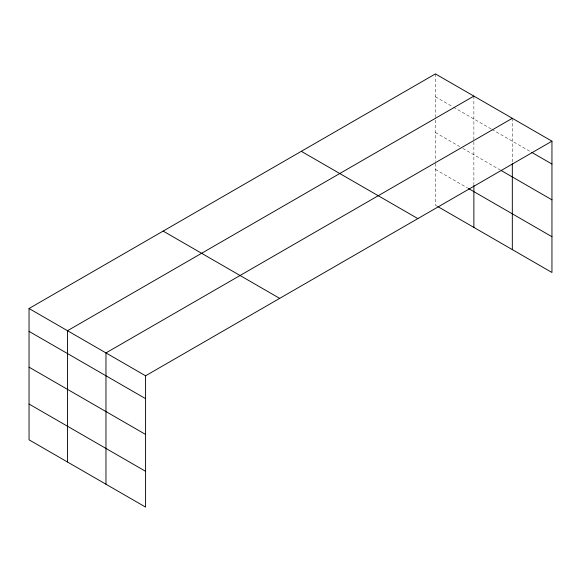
<?xml version="1.0" encoding="UTF-8"?>
<svg xmlns="http://www.w3.org/2000/svg" width="581" height="581" viewBox="0 0 581 581"><rect width="100%" height="100%" fill="white"/><g stroke="black" fill="none" stroke-linecap="round" stroke-linejoin="round"><path stroke-width="0.44" stroke-dasharray="2.9 2.18" d="M435.416 96.766L452.679 106.737M453.463 107.187L491.134 128.938M491.918 129.389L530.976 151.939M435.416 132.548L459.745 146.601M462.883 148.409L500.553 170.16M435.416 169.42L467.589 187.997M436.985 206.11L435.416 205.209L435.416 162.23M512.326 118.306L512.326 162.644M473.871 96.105L473.871 184.431M435.416 73.903L435.416 119.134M435.416 120.027L435.416 161.329"/><path stroke-width="0.87" d="M29.05 308.511L145.584 375.791L145.584 507.097L29.05 439.817L29.05 308.511L435.416 73.903L551.95 141.183L551.95 272.489L437.769 206.567M473.871 96.105L67.505 330.712L67.505 462.018M512.326 118.306L105.967 352.921L105.967 484.227M145.584 375.791L551.95 141.183M531.753 152.382L551.95 164.045M501.338 170.611L551.95 199.835M468.373 188.455L551.95 236.707M301.314 151.321L417.848 218.601M163.152 231.093L279.686 298.373M29.05 331.373L145.584 398.66M29.05 367.163L145.584 434.443M29.05 404.035L145.584 471.314M512.326 163.537L512.326 249.612M473.871 185.332L473.871 227.411"/></g></svg>
